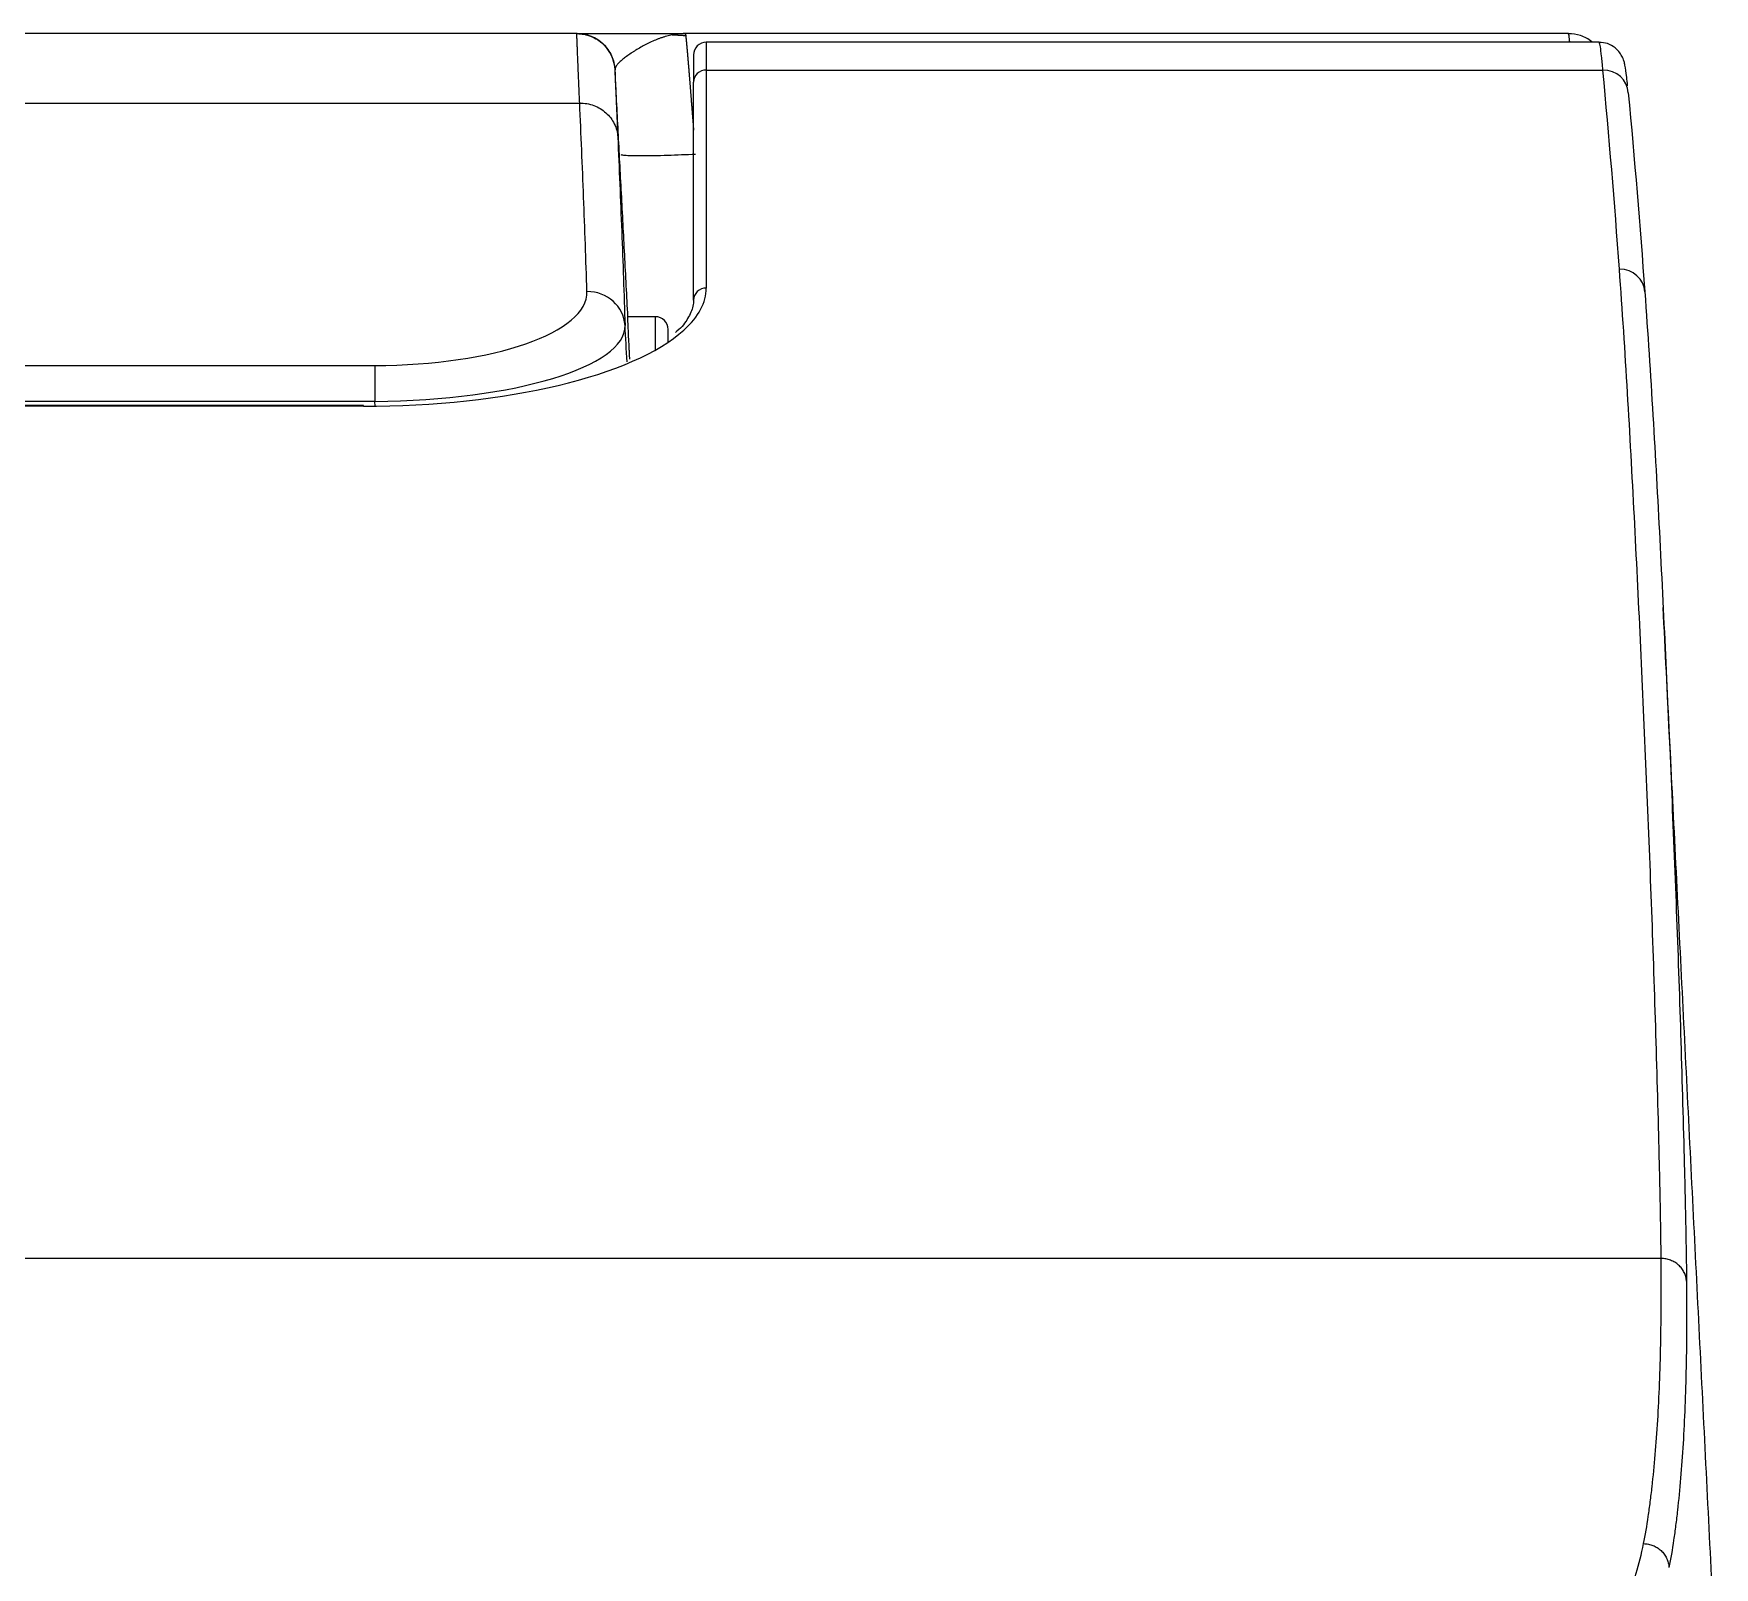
# Model space of a CAD drawing. Extents: x 2759 to 9191, y -64 to 2464.
# Drawn here: x 4427 to 4493.2, y 718.6 to 778.9 of the extents above; entities that cross this region are included whole.
import ezdxf

# ---------------------------------------------------------------- set-up
doc = ezdxf.new("R2010")
doc.units = 0
doc.header["$LTSCALE"] = 20
doc.header["$MEASUREMENT"] = 0
doc.layers.get('0').update_dxf_attribs({"linetype": 'CONTINUOUS'})

msp = doc.modelspace()

# ---------------------------------------------------------------- linework, layer by layer
at = {"color": 7, "linetype": 'Continuous'}
for p, q in [((4452.984, 778.095), (4452.984, 777.03)), ((4488.63, 778.595), (4453.484, 778.595)), ((4453.484, 778.595), (4453.484, 777.503)), ((4449.891, 777.513), (4449.889, 777.513)), ((4453.484, 777.503), (4453.484, 768.922)), ((4452.984, 768.449), (4452.984, 777.03)), ((4451.482, 767.795), (4450.398, 767.795)), ((4451.482, 766.483), (4451.482, 767.795)), ((4451.982, 766.788), (4451.982, 767.295)), ((4151.33, 765.876), (4440.434, 765.876)), ((4440.434, 765.876), (4440.434, 764.458)), ((4440.434, 764.458), (4151.33, 764.458)), ((4439.984, 764.294), (4151.78, 764.294)), ((4439.984, 764.267), (4151.78, 764.267)), ((4439.984, 764.267), (4439.984, 764.294)), ((4440.445, 764.269), (4440.434, 764.458))]:
    msp.add_line(p, q, dxfattribs=at)
for centre, radius, start, end in [((4448.395, 777.435), 1.5, 2.94586, 90), ((4453.484, 778.095), 0.5, 90, 180), ((4451.482, 767.295), 0.5, 0, 90)]:
    msp.add_arc(centre, radius, start, end, dxfattribs=at)
for centre, major_axis, ratio, start_param, end_param in [((4453.484, 777.03), (-0.5, 0), 0.945376, 4.712389, 6.283185), ((4488.78, 776.557), (0.996, 0.093), 0.944943, 6.237945, 7.766345), ((4489.43, 768.719), (0.997, 0.073), 0.945109, 6.259084, 7.785221), ((4439.984, 768.922), (13.5, 0), 0.344818, 5.920307, 6.283185), ((4453.484, 768.449), (-0.5, 0), 0.945376, 4.712389, 6.283185), ((4440.274, 768.807), (-8.514, 0.062), 0.34417, 1.592084, 3.155484), ((4448.788, 767.367), (-1.499, -0.05), 0.945321, 3.164281, 4.681182), ((4439.984, 768.922), (13.5, 0), 0.344818, 4.712389, 5.920307), ((4440.274, 767.389), (10.012, 0.038), 0.292843, 4.727232, 6.290632)]:
    msp.add_ellipse(centre, major_axis=major_axis, ratio=ratio, start_param=start_param, end_param=end_param, dxfattribs=at)
for points, degree in [([(4448.391, 778.935), (4143.379, 778.935)], 1), ([(4452.698, 778.846), (4452.122, 778.883)], 1), ([(4487.419, 778.935), (4475.835, 778.935), (4464.25, 778.935), (4452.665, 778.935)], 3), ([(4450.399, 767.795), (4449.891, 777.513)], 1), ([(4453.484, 777.503), (4465.249, 777.503), (4477.014, 777.503), (4488.78, 777.503)], 3), ([(4489.43, 769.664), (4489.24, 772.277), (4489.023, 774.89), (4488.78, 777.503)], 3), ([(4143.265, 776.204), (4448.501, 776.204)], 1), ([(4489.779, 776.607), (4490.022, 773.995), (4490.238, 771.382), (4490.429, 768.769)], 3), ([(4450.364, 766.015), (4450.338, 766.493), (4450.312, 766.971), (4450.286, 767.449)], 3), ([(4493.168, 716.025), (4491.152, 756.343)], 1), ([(4491.072, 730.726), (4360.945, 730.726), (4230.819, 730.726), (4100.692, 730.726)], 3)]:
    msp.add_open_spline(points, degree=degree, dxfattribs=at)
for points, knots in [([(4448.501, 776.204), (4448.496, 776.317), (4448.486, 776.54), (4448.477, 776.756), (4448.468, 776.967), (4448.463, 777.07), (4448.455, 777.27), (4448.451, 777.367), (4448.443, 777.554), (4448.439, 777.644), (4448.431, 777.817), (4448.428, 777.899), (4448.423, 778.016), (4448.422, 778.054), (4448.419, 778.127), (4448.417, 778.162), (4448.413, 778.264), (4448.411, 778.326), (4448.406, 778.441), (4448.404, 778.493), (4448.401, 778.587), (4448.399, 778.628), (4448.396, 778.701), (4448.395, 778.733), (4448.394, 778.774), (4448.394, 778.787), (4448.393, 778.811), (4448.392, 778.822), (4448.392, 778.852), (4448.391, 778.869), (4448.391, 778.896), (4448.39, 778.906), (4448.39, 778.922), (4448.391, 778.932), (4448.391, 778.935), (4448.391, 778.935)], [0, 0, 0, 0, 0.0625, 0.125, 0.125, 0.1875, 0.1875, 0.25, 0.25, 0.3125, 0.3125, 0.375, 0.375, 0.40625, 0.40625, 0.4375, 0.4375, 0.5, 0.5, 0.5625, 0.5625, 0.625, 0.625, 0.6875, 0.6875, 0.71875, 0.71875, 0.75, 0.75, 0.8125, 0.8125, 0.875, 0.875, 0.9375, 1, 1, 1, 1]), ([(4448.391, 778.935), (4448.486, 778.935), (4448.581, 778.926), (4448.768, 778.89), (4448.859, 778.863), (4449.035, 778.793), (4449.12, 778.75), (4449.28, 778.647), (4449.355, 778.588), (4449.493, 778.458), (4449.555, 778.386), (4449.666, 778.231), (4449.714, 778.149), (4449.793, 777.977), (4449.825, 777.887), (4449.87, 777.702), (4449.884, 777.608), (4449.889, 777.513)], [0, 0, 0, 0, 0.125, 0.125, 0.25, 0.25, 0.375, 0.375, 0.5, 0.5, 0.625, 0.625, 0.75, 0.75, 0.875, 0.875, 1, 1, 1, 1]), ([(4448.464, 778.935), (4448.471, 778.935), (4448.479, 778.935), (4448.518, 778.935), (4448.556, 778.935), (4448.647, 778.935), (4448.7, 778.935), (4448.774, 778.935), (4448.789, 778.935), (4448.821, 778.935), (4448.869, 778.935), (4448.92, 778.935), (4449.027, 778.935), (4449.104, 778.935), (4449.267, 778.935), (4449.354, 778.935), (4449.537, 778.935), (4449.633, 778.935), (4449.833, 778.935), (4449.937, 778.935), (4450.098, 778.935), (4450.153, 778.935), (4450.264, 778.935), (4450.321, 778.935), (4450.492, 778.935), (4450.609, 778.935), (4450.848, 778.935), (4450.97, 778.935), (4451.219, 778.935), (4451.346, 778.935), (4451.602, 778.935), (4451.733, 778.935), (4451.996, 778.935), (4452.128, 778.935), (4452.329, 778.935), (4452.396, 778.935), (4452.497, 778.935), (4452.53, 778.935), (4452.581, 778.935), (4452.598, 778.935), (4452.623, 778.935), (4452.631, 778.935), (4452.643, 778.935), (4452.648, 778.935), (4452.652, 778.935), (4452.653, 778.935), (4452.653, 778.935), (4452.653, 778.935), (4452.654, 778.935), (4452.654, 778.935), (4452.654, 778.935), (4452.655, 778.935), (4452.659, 778.935), (4452.663, 778.935), (4452.665, 778.935)], [0, 0, 0, 0, 0.018043, 0.018043, 0.088183, 0.088183, 0.158323, 0.158323, 0.175857, 0.175857, 0.193392, 0.228462, 0.228462, 0.298602, 0.298602, 0.368742, 0.368742, 0.438882, 0.438882, 0.509021, 0.509021, 0.544091, 0.544091, 0.579161, 0.579161, 0.649301, 0.649301, 0.719441, 0.719441, 0.789581, 0.789581, 0.85972, 0.85972, 0.92986, 0.92986, 0.96493, 0.96493, 0.982465, 0.982465, 0.991233, 0.991233, 0.995616, 0.995616, 0.997808, 0.997808, 0.998082, 0.998219, 0.998219, 0.998253, 0.998253, 0.998288, 0.998356, 0.998904, 1, 1, 1, 1]), ([(4452.665, 778.935), (4452.664, 778.935), (4452.661, 778.935), (4452.659, 778.935), (4452.658, 778.935), (4452.657, 778.935), (4452.657, 778.935), (4452.657, 778.935), (4452.655, 778.935), (4452.652, 778.935), (4452.646, 778.935), (4452.641, 778.935), (4452.627, 778.935), (4452.617, 778.935), (4452.589, 778.934), (4452.57, 778.933), (4452.513, 778.931), (4452.475, 778.928), (4452.361, 778.918), (4452.285, 778.908), (4452.132, 778.882), (4452.057, 778.866), (4451.943, 778.838), (4451.906, 778.828), (4451.831, 778.806), (4451.793, 778.795), (4451.719, 778.771), (4451.682, 778.758), (4451.609, 778.731), (4451.572, 778.718), (4451.463, 778.675), (4451.391, 778.644), (4451.284, 778.595), (4451.248, 778.579), (4451.178, 778.544), (4451.143, 778.527), (4451.039, 778.473), (4450.97, 778.436), (4450.836, 778.36), (4450.77, 778.321), (4450.675, 778.261), (4450.643, 778.241), (4450.581, 778.201), (4450.551, 778.181), (4450.461, 778.121), (4450.403, 778.081), (4450.322, 778.021), (4450.295, 778.001), (4450.244, 777.962), (4450.22, 777.943), (4450.172, 777.904), (4450.15, 777.885), (4450.106, 777.848), (4450.086, 777.829), (4450.029, 777.774), (4449.996, 777.738), (4449.956, 777.687), (4449.945, 777.67), (4449.924, 777.636), (4449.916, 777.62), (4449.896, 777.571), (4449.889, 777.541), (4449.891, 777.51)], [0, 0, 0, 0, 0.000977, 0.001465, 0.001709, 0.001709, 0.001831, 0.001831, 0.001953, 0.003906, 0.003906, 0.007812, 0.007812, 0.015625, 0.015625, 0.03125, 0.03125, 0.0625, 0.0625, 0.125, 0.125, 0.1875, 0.1875, 0.21875, 0.21875, 0.25, 0.25, 0.28125, 0.28125, 0.3125, 0.3125, 0.375, 0.375, 0.40625, 0.40625, 0.4375, 0.4375, 0.5, 0.5, 0.5625, 0.5625, 0.59375, 0.59375, 0.625, 0.625, 0.6875, 0.6875, 0.71875, 0.71875, 0.75, 0.75, 0.78125, 0.78125, 0.8125, 0.8125, 0.875, 0.875, 0.90625, 0.90625, 0.9375, 0.9375, 1, 1, 1, 1]), ([(4452.665, 778.935), (4452.665, 778.935), (4452.665, 778.935), (4452.665, 778.935), (4452.665, 778.934), (4452.665, 778.933), (4452.665, 778.932), (4452.666, 778.931), (4452.666, 778.929), (4452.666, 778.927), (4452.666, 778.925), (4452.667, 778.922), (4452.667, 778.919), (4452.667, 778.916), (4452.668, 778.913), (4452.668, 778.909), (4452.669, 778.905), (4452.669, 778.901), (4452.67, 778.897), (4452.67, 778.892), (4452.671, 778.887), (4452.671, 778.881), (4452.672, 778.875), (4452.673, 778.869), (4452.673, 778.863), (4452.674, 778.856), (4452.675, 778.851), (4452.675, 778.848), (4452.675, 778.847)], [0, 0, 0, 0, 0.037706, 0.075569, 0.113589, 0.151766, 0.190101, 0.228593, 0.267242, 0.306048, 0.345012, 0.384134, 0.423412, 0.462848, 0.502442, 0.542193, 0.582101, 0.622167, 0.662391, 0.702772, 0.743311, 0.784007, 0.824861, 0.865873, 0.907042, 0.948369, 0.989854, 1, 1, 1, 1]), ([(4452.675, 778.847), (4452.675, 778.846), (4452.676, 778.841), (4452.677, 778.834), (4452.677, 778.826), (4452.678, 778.818), (4452.679, 778.809), (4452.68, 778.8), (4452.681, 778.791), (4452.682, 778.781), (4452.683, 778.771), (4452.684, 778.76), (4452.685, 778.75), (4452.686, 778.739), (4452.688, 778.727), (4452.689, 778.715), (4452.69, 778.703), (4452.691, 778.69), (4452.692, 778.677), (4452.694, 778.664), (4452.695, 778.65), (4452.696, 778.636), (4452.698, 778.622), (4452.699, 778.607), (4452.701, 778.592), (4452.702, 778.576), (4452.704, 778.56), (4452.705, 778.544), (4452.707, 778.527), (4452.708, 778.51), (4452.71, 778.492), (4452.712, 778.474), (4452.713, 778.456), (4452.715, 778.437), (4452.717, 778.418), (4452.719, 778.398), (4452.72, 778.378), (4452.722, 778.358), (4452.724, 778.337), (4452.726, 778.315), (4452.728, 778.294), (4452.73, 778.272), (4452.732, 778.249), (4452.734, 778.226), (4452.736, 778.203), (4452.738, 778.179), (4452.74, 778.155), (4452.742, 778.13), (4452.745, 778.105), (4452.747, 778.079), (4452.749, 778.053), (4452.751, 778.027), (4452.754, 778), (4452.756, 777.973), (4452.758, 777.945), (4452.761, 777.917), (4452.763, 777.888), (4452.765, 777.859), (4452.768, 777.83), (4452.77, 777.8), (4452.773, 777.769), (4452.775, 777.738), (4452.778, 777.707), (4452.781, 777.676), (4452.783, 777.643), (4452.786, 777.611), (4452.789, 777.578), (4452.792, 777.544), (4452.794, 777.51), (4452.797, 777.476), (4452.8, 777.441), (4452.803, 777.406), (4452.806, 777.37), (4452.809, 777.334), (4452.812, 777.297), (4452.815, 777.26), (4452.818, 777.223), (4452.821, 777.185), (4452.824, 777.147), (4452.827, 777.108), (4452.83, 777.069), (4452.833, 777.029), (4452.836, 776.989), (4452.84, 776.948), (4452.843, 776.907), (4452.846, 776.866), (4452.849, 776.824), (4452.853, 776.782), (4452.856, 776.739), (4452.859, 776.696), (4452.863, 776.653), (4452.866, 776.609), (4452.87, 776.564), (4452.873, 776.52), (4452.877, 776.474), (4452.881, 776.429), (4452.884, 776.383), (4452.888, 776.336), (4452.892, 776.29), (4452.895, 776.242), (4452.899, 776.195), (4452.903, 776.147), (4452.907, 776.098), (4452.91, 776.05), (4452.914, 776.001), (4452.918, 775.951), (4452.922, 775.901), (4452.926, 775.851), (4452.93, 775.8), (4452.934, 775.749), (4452.938, 775.698), (4452.942, 775.646), (4452.946, 775.594), (4452.95, 775.542), (4452.954, 775.489), (4452.959, 775.436), (4452.963, 775.383), (4452.967, 775.329), (4452.971, 775.275), (4452.976, 775.221), (4452.98, 775.172), (4452.982, 775.142), (4452.983, 775.13)], [0, 0, 0, 0, 0.005166, 0.012022, 0.018903, 0.025811, 0.032744, 0.039703, 0.046688, 0.053699, 0.060736, 0.067799, 0.074888, 0.082003, 0.089143, 0.09631, 0.103502, 0.11072, 0.117965, 0.125235, 0.132531, 0.139853, 0.147201, 0.154574, 0.161974, 0.1694, 0.176852, 0.184329, 0.191833, 0.199362, 0.206918, 0.214499, 0.222106, 0.22974, 0.237399, 0.245084, 0.252795, 0.260533, 0.268296, 0.276085, 0.2839, 0.291741, 0.299608, 0.307501, 0.31542, 0.323365, 0.331336, 0.339333, 0.347356, 0.355405, 0.36348, 0.371581, 0.379708, 0.387861, 0.396039, 0.404244, 0.412475, 0.420732, 0.429015, 0.437324, 0.445659, 0.45402, 0.462407, 0.47082, 0.479259, 0.487724, 0.496215, 0.504733, 0.513276, 0.521845, 0.53044, 0.539061, 0.547709, 0.556382, 0.565081, 0.573807, 0.582558, 0.591336, 0.600139, 0.608969, 0.617824, 0.626706, 0.635614, 0.644547, 0.653507, 0.662493, 0.671505, 0.680543, 0.689607, 0.698697, 0.707813, 0.716956, 0.726124, 0.735318, 0.744539, 0.753785, 0.763058, 0.772356, 0.781681, 0.791032, 0.800409, 0.809812, 0.819241, 0.828696, 0.838177, 0.847684, 0.857217, 0.866777, 0.876362, 0.885974, 0.895612, 0.905275, 0.914965, 0.924681, 0.934423, 0.944191, 0.953985, 0.963806, 0.973652, 0.983525, 0.993423, 1, 1, 1, 1]), ([(4488.368, 778.598), (4488.359, 778.606), (4488.22, 778.716), (4487.912, 778.883), (4487.588, 778.929), (4487.418, 778.926)], [0, 0, 0, 0, 0.033993, 0.522434, 1, 1, 1, 1]), ([(4487.474, 778.612), (4487.473, 778.616), (4487.473, 778.619), (4487.471, 778.636), (4487.47, 778.649), (4487.466, 778.688), (4487.463, 778.712), (4487.455, 778.779), (4487.445, 778.853), (4487.436, 778.897), (4487.427, 778.927), (4487.423, 778.935), (4487.419, 778.935)], [0, 0, 0, 0, 0.014715, 0.014715, 0.0804, 0.0804, 0.211772, 0.211772, 0.474515, 0.737257, 0.737257, 1, 1, 1, 1]), ([(4489.751, 776.884), (4489.739, 777.009), (4489.703, 777.361), (4489.672, 777.592), (4489.621, 777.812), (4489.575, 777.961), (4489.461, 778.175), (4489.262, 778.393), (4488.97, 778.559), (4488.746, 778.589), (4488.629, 778.587)], [0, 0, 0, 0, 0.186121, 0.567532, 0.684514, 0.774885, 0.830785, 0.883576, 0.943831, 1, 1, 1, 1]), ([(4488.78, 777.503), (4488.761, 777.718), (4488.743, 777.901), (4488.71, 778.203), (4488.695, 778.323), (4488.667, 778.499), (4488.654, 778.556), (4488.64, 778.587), (4488.637, 778.591), (4488.633, 778.595), (4488.632, 778.595), (4488.63, 778.595)], [0, 0, 0, 0, 0.295772, 0.295772, 0.591545, 0.591545, 0.887317, 0.887317, 0.96126, 0.96126, 1, 1, 1, 1]), ([(4449.889, 777.513), (4449.889, 777.513), (4449.889, 777.511), (4449.888, 777.501), (4449.888, 777.486), (4449.889, 777.476), (4449.889, 777.45), (4449.89, 777.434), (4449.891, 777.395), (4449.891, 777.372), (4449.893, 777.319), (4449.894, 777.289), (4449.897, 777.219), (4449.898, 777.179), (4449.902, 777.089), (4449.904, 777.039), (4449.909, 776.928), (4449.911, 776.868), (4449.917, 776.737), (4449.92, 776.667), (4449.926, 776.516), (4449.93, 776.437), (4449.937, 776.269), (4449.941, 776.182), (4449.949, 776), (4449.953, 775.905), (4449.961, 775.71), (4449.966, 775.61), (4449.975, 775.404), (4449.984, 775.194), (4449.994, 774.976), (4449.999, 774.865)], [0, 0, 0, 0, 0.0625, 0.125, 0.125, 0.1875, 0.1875, 0.25, 0.25, 0.3125, 0.3125, 0.375, 0.375, 0.4375, 0.4375, 0.5, 0.5, 0.5625, 0.5625, 0.625, 0.625, 0.6875, 0.6875, 0.75, 0.75, 0.8125, 0.8125, 0.875, 0.875, 0.9375, 1, 1, 1, 1]), ([(4448.501, 776.204), (4448.596, 776.204), (4448.691, 776.196), (4448.877, 776.163), (4448.969, 776.138), (4449.145, 776.073), (4449.23, 776.032), (4449.39, 775.936), (4449.465, 775.88), (4449.603, 775.757), (4449.665, 775.689), (4449.776, 775.544), (4449.824, 775.466), (4449.903, 775.303), (4449.935, 775.218), (4449.98, 775.044), (4449.994, 774.955), (4449.999, 774.865)], [0, 0, 0, 0, 0.125, 0.125, 0.25, 0.25, 0.375, 0.375, 0.5, 0.5, 0.625, 0.625, 0.75, 0.75, 0.875, 0.875, 1, 1, 1, 1]), ([(4448.788, 768.785), (4448.747, 770.022), (4448.703, 771.258), (4448.607, 773.731), (4448.555, 774.967), (4448.501, 776.204)], [0, 0, 0, 0, 0.5, 0.5, 1, 1, 1, 1]), ([(4449.999, 774.865), (4450.053, 773.629), (4450.105, 772.393), (4450.201, 769.921), (4450.245, 768.685), (4450.286, 767.449)], [0, 0, 0, 0, 0.5, 0.5, 1, 1, 1, 1]), ([(4450.115, 774.173), (4450.149, 774.165), (4450.202, 774.158), (4450.348, 774.147), (4450.441, 774.142), (4450.665, 774.136), (4450.796, 774.134), (4451.088, 774.134), (4451.25, 774.135), (4451.592, 774.141), (4451.773, 774.146), (4452.325, 774.163), (4452.706, 774.179), (4453.058, 774.197)], [0, 0, 0, 0, 0.141646, 0.141646, 0.284705, 0.284705, 0.427764, 0.427764, 0.570823, 0.570823, 0.713882, 0.713882, 1, 1, 1, 1]), ([(4491.072, 730.725), (4491.065, 731.536), (4491.051, 732.348), (4491.019, 733.97), (4490.999, 734.782), (4490.936, 737.216), (4490.891, 738.838), (4490.788, 742.083), (4490.676, 745.328), (4490.544, 748.573), (4490.406, 751.818), (4490.334, 753.44), (4490.182, 756.685), (4490.102, 758.308), (4489.85, 763.175), (4489.666, 766.42), (4489.43, 769.664)], [0, 0, 0, 0, 0.0625, 0.0625, 0.125, 0.125, 0.25, 0.25, 0.375, 0.5, 0.5, 0.625, 0.625, 0.75, 0.75, 1, 1, 1, 1]), ([(4452.984, 768.449), (4452.985, 768.37), (4452.961, 768.138), (4452.778, 767.739), (4452.53, 767.377), (4452.288, 767.19), (4452.267, 767.175)], [0, 0, 0, 0, 0.207867, 0.596855, 0.966142, 1, 1, 1, 1]), ([(4490.429, 768.769), (4490.665, 765.525), (4490.849, 762.28), (4491.101, 757.413), (4491.18, 755.79), (4491.332, 752.545), (4491.405, 750.923), (4491.543, 747.677), (4491.609, 746.055), (4491.731, 742.81), (4491.787, 741.187), (4491.889, 737.942), (4491.935, 736.319), (4491.998, 733.886), (4492.017, 733.075), (4492.05, 731.453), (4492.063, 730.642), (4492.071, 729.831)], [0, 0, 0, 0, 0.25, 0.25, 0.375, 0.375, 0.5, 0.5, 0.625, 0.625, 0.75, 0.75, 0.875, 0.875, 0.9375, 0.9375, 1, 1, 1, 1]), ([(4450.472, 766.118), (4450.47, 766.159), (4450.468, 766.2), (4450.464, 766.282), (4450.462, 766.324), (4450.459, 766.385), (4450.458, 766.405), (4450.456, 766.445), (4450.451, 766.543), (4450.446, 766.636), (4450.436, 766.85), (4450.423, 767.106), (4450.414, 767.309), (4450.407, 767.44), (4450.405, 767.481), (4450.403, 767.536), (4450.402, 767.554), (4450.4, 767.587), (4450.4, 767.603), (4450.396, 767.677), (4450.394, 767.721), (4450.392, 767.78), (4450.392, 767.795), (4450.392, 767.795), (4450.392, 767.795), (4450.392, 767.795)], [0, 0, 0, 0, 0.038297, 0.038297, 0.078273, 0.078273, 0.098261, 0.098261, 0.118249, 0.198201, 0.198201, 0.358106, 0.51801, 0.51801, 0.597962, 0.597962, 0.637938, 0.637938, 0.677914, 0.677914, 0.837819, 0.837819, 0.997723, 0.997723, 1, 1, 1, 1]), ([(4490.382, 719.506), (4490.453, 719.848), (4490.513, 720.205), (4490.595, 720.765), (4490.62, 720.956), (4490.67, 721.345), (4490.694, 721.544), (4490.763, 722.151), (4490.804, 722.571), (4490.878, 723.444), (4490.911, 723.896), (4490.995, 725.298), (4491.034, 726.296), (4491.078, 728.416), (4491.083, 729.54), (4491.072, 730.726)], [0, 0, 0, 0, 0.125, 0.125, 0.1875, 0.1875, 0.25, 0.25, 0.375, 0.375, 0.5, 0.5, 0.75, 0.75, 1, 1, 1, 1]), ([(4492.071, 729.831), (4492.067, 729.891), (4492.058, 729.951), (4492.027, 730.067), (4492.006, 730.123), (4491.953, 730.232), (4491.921, 730.284), (4491.848, 730.381), (4491.806, 730.426), (4491.714, 730.508), (4491.664, 730.545), (4491.558, 730.609), (4491.501, 730.637), (4491.384, 730.681), (4491.323, 730.698), (4491.198, 730.72), (4491.135, 730.726), (4491.072, 730.726)], [0, 0, 0, 0, 0.125, 0.125, 0.25, 0.25, 0.375, 0.375, 0.5, 0.5, 0.625, 0.625, 0.75, 0.75, 0.875, 0.875, 1, 1, 1, 1]), ([(4492.071, 729.831), (4492.081, 728.641), (4492.076, 727.514), (4492.032, 725.386), (4491.993, 724.385), (4491.909, 722.977), (4491.876, 722.524), (4491.802, 721.648), (4491.761, 721.226), (4491.692, 720.617), (4491.668, 720.417), (4491.618, 720.027), (4491.592, 719.835), (4491.511, 719.273), (4491.451, 718.914), (4491.38, 718.571)], [0, 0, 0, 0, 0.25, 0.25, 0.5, 0.5, 0.625, 0.625, 0.75, 0.75, 0.8125, 0.8125, 0.875, 0.875, 1, 1, 1, 1]), ([(4485.466, 714.114), (4485.801, 714.153), (4486.119, 714.215), (4486.496, 714.321), (4486.571, 714.344), (4486.718, 714.392), (4486.935, 714.469), (4487.143, 714.558), (4487.817, 714.887), (4488.29, 715.242), (4488.8, 715.803), (4488.898, 715.921), (4489.039, 716.107), (4489.084, 716.171), (4489.174, 716.301), (4489.305, 716.5), (4489.427, 716.712), (4489.582, 717.007), (4489.655, 717.16), (4489.862, 717.637), (4489.984, 717.978), (4490.201, 718.707), (4490.297, 719.095), (4490.382, 719.506)], [0, 0, 0, 0, 0.125, 0.125, 0.15625, 0.15625, 0.1875, 0.25, 0.25, 0.5, 0.5, 0.5625, 0.5625, 0.59375, 0.59375, 0.625, 0.6875, 0.6875, 0.75, 0.75, 0.875, 0.875, 1, 1, 1, 1]), ([(4490.382, 719.506), (4490.445, 719.505), (4490.508, 719.499), (4490.632, 719.475), (4490.693, 719.457), (4490.81, 719.41), (4490.867, 719.381), (4490.973, 719.314), (4491.023, 719.275), (4491.115, 719.189), (4491.156, 719.142), (4491.23, 719.041), (4491.262, 718.987), (4491.315, 718.874), (4491.336, 718.815), (4491.367, 718.695), (4491.376, 718.633), (4491.38, 718.571)], [0, 0, 0, 0, 0.125, 0.125, 0.25, 0.25, 0.375, 0.375, 0.5, 0.5, 0.625, 0.625, 0.75, 0.75, 0.875, 0.875, 1, 1, 1, 1])]:
    msp.add_open_spline(points, degree=3, knots=knots, dxfattribs=at)

doc.saveas('drawing.dxf')
